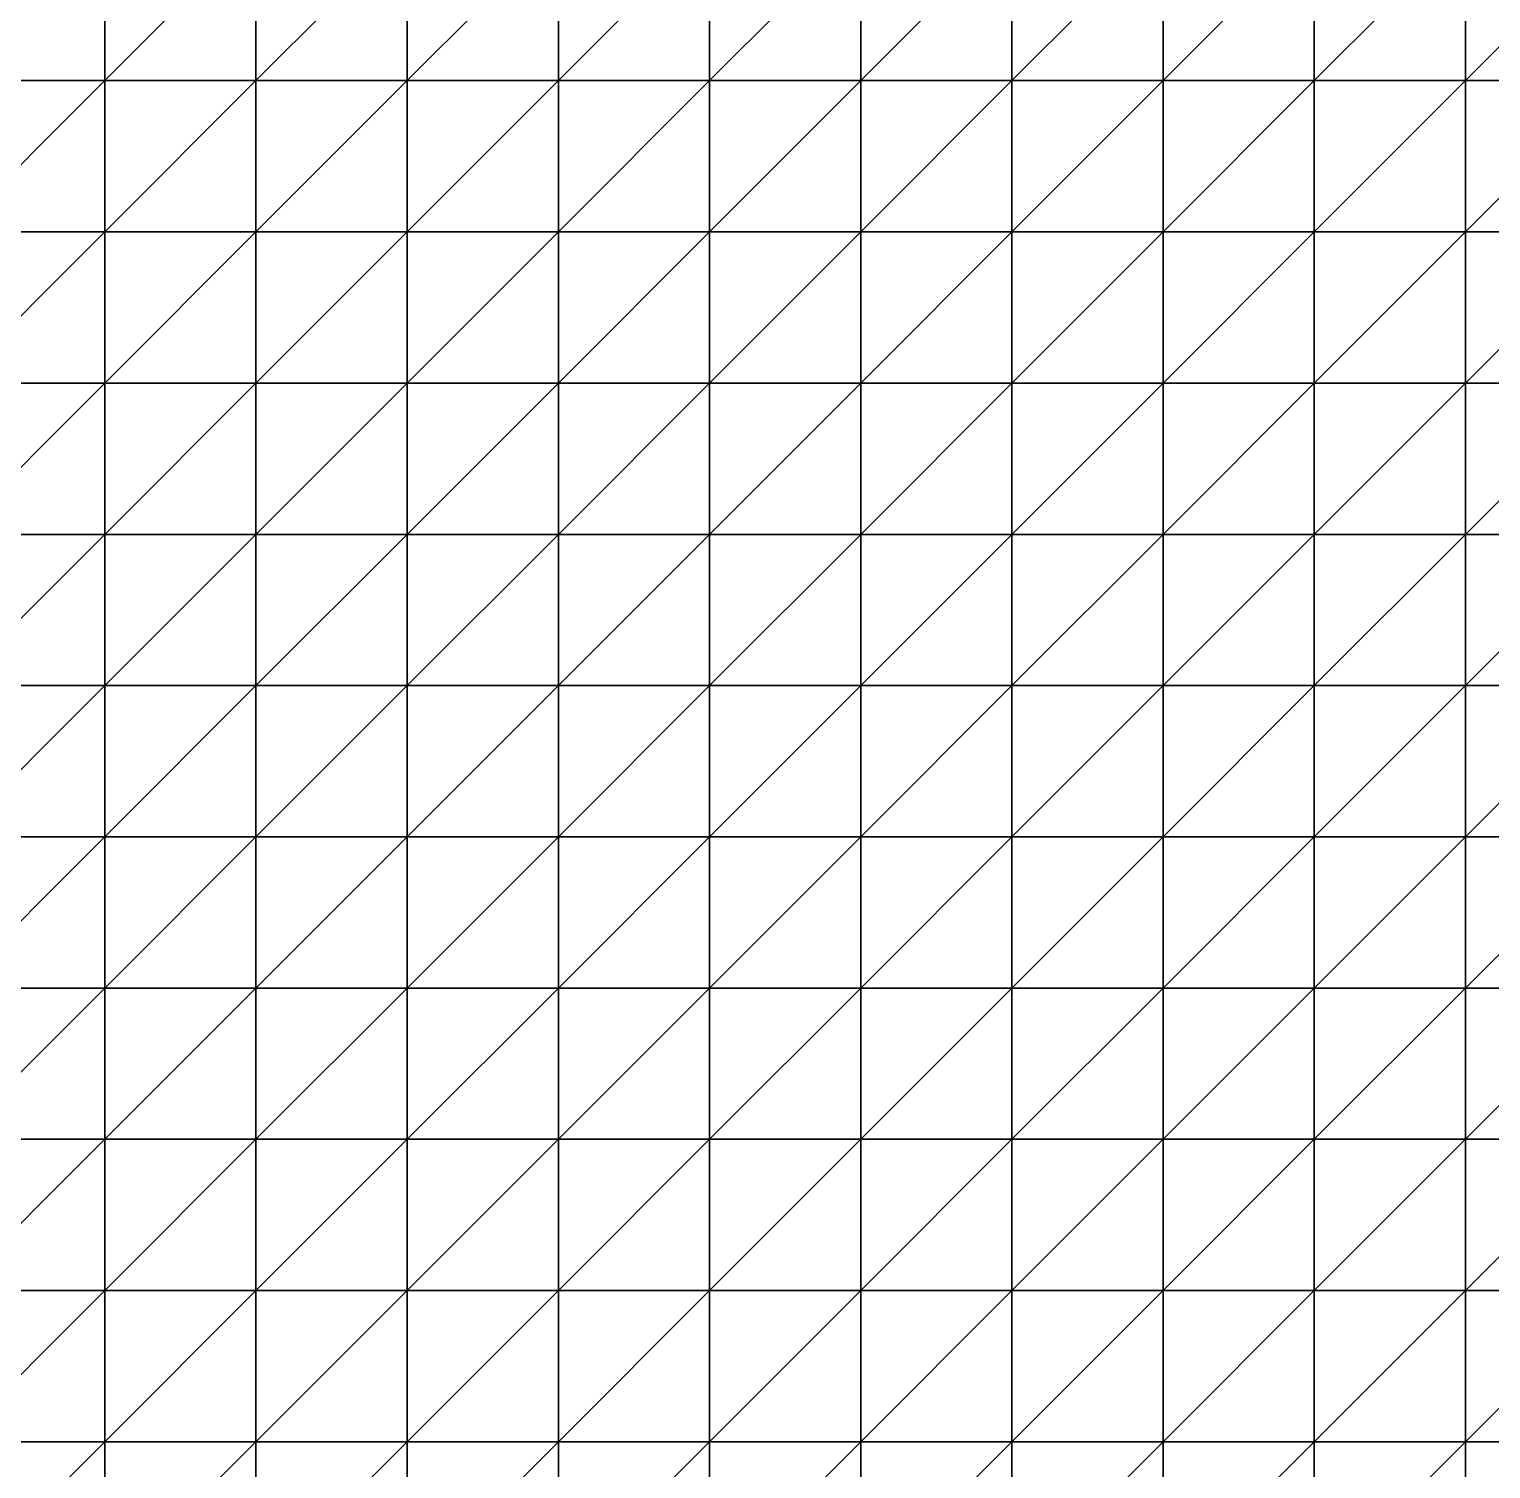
# Model space of a CAD drawing. Extents: x 292020 to 295740, y 4557680 to 4560040.
# Drawn here: x 293790 to 293983.4, y 4558956.4 to 4559146.8 of the extents above; entities that cross this region are included whole.
import ezdxf

# ---------------------------------------------------------------- set-up
doc = ezdxf.new("R2010")
doc.units = 0
doc.layers.add('RUN201_4_-_RUN201_NODOMAIN5_20X', color=7, linetype='CONTINUOUS')

msp = doc.modelspace()

# ---------------------------------------------------------------- linework, layer by layer
at = {"layer": 'RUN201_4_-_RUN201_NODOMAIN5_20X'}
for points in [[(293780, 4559160, 1800), (293780, 4559140, 1800), (293800, 4559160, 1800)], [(293800, 4559160, 1800), (293780, 4559140, 1800), (293800, 4559140, 1800)], [(293800, 4559160, 1940), (293780, 4559140, 1940), (293780, 4559160, 1940)], [(293800, 4559140, 1940), (293780, 4559140, 1940), (293800, 4559160, 1940)], [(293800, 4559160, 1800), (293800, 4559140, 1800), (293820, 4559160, 1800)], [(293820, 4559160, 1800), (293800, 4559140, 1800), (293820, 4559140, 1800)], [(293820, 4559160, 1940), (293800, 4559140, 1940), (293800, 4559160, 1940)], [(293820, 4559140, 1940), (293800, 4559140, 1940), (293820, 4559160, 1940)], [(293820, 4559160, 1800), (293820, 4559140, 1800), (293840, 4559160, 1800)], [(293840, 4559160, 1800), (293820, 4559140, 1800), (293840, 4559140, 1800)], [(293840, 4559160, 1940), (293820, 4559140, 1940), (293820, 4559160, 1940)], [(293840, 4559140, 1940), (293820, 4559140, 1940), (293840, 4559160, 1940)], [(293840, 4559160, 1780), (293840, 4559140, 1780), (293860, 4559160, 1780)], [(293860, 4559160, 1780), (293840, 4559140, 1780), (293860, 4559140, 1780)], [(293840, 4559160, 1780), (293840, 4559140, 1800), (293840, 4559140, 1780)], [(293840, 4559160, 1800), (293840, 4559140, 1800), (293840, 4559160, 1780)], [(293860, 4559160, 1940), (293840, 4559140, 1940), (293840, 4559160, 1940)], [(293860, 4559140, 1940), (293840, 4559140, 1940), (293860, 4559160, 1940)], [(293860, 4559160, 1760), (293860, 4559140, 1760), (293880, 4559160, 1760)], [(293880, 4559160, 1760), (293860, 4559140, 1760), (293880, 4559140, 1760)], [(293860, 4559160, 1760), (293860, 4559140, 1780), (293860, 4559140, 1760)], [(293860, 4559160, 1780), (293860, 4559140, 1780), (293860, 4559160, 1760)], [(293880, 4559160, 1940), (293860, 4559140, 1940), (293860, 4559160, 1940)], [(293880, 4559140, 1940), (293860, 4559140, 1940), (293880, 4559160, 1940)], [(293880, 4559160, 1760), (293880, 4559140, 1760), (293900, 4559160, 1760)], [(293900, 4559160, 1760), (293880, 4559140, 1760), (293900, 4559140, 1760)], [(293900, 4559160, 1940), (293880, 4559140, 1940), (293880, 4559160, 1940)], [(293900, 4559140, 1940), (293880, 4559140, 1940), (293900, 4559160, 1940)], [(293900, 4559160, 1760), (293900, 4559140, 1760), (293920, 4559160, 1760)], [(293920, 4559160, 1760), (293900, 4559140, 1760), (293920, 4559140, 1760)], [(293920, 4559160, 1940), (293900, 4559140, 1940), (293900, 4559160, 1940)], [(293920, 4559140, 1940), (293900, 4559140, 1940), (293920, 4559160, 1940)], [(293920, 4559160, 1760), (293920, 4559140, 1760), (293940, 4559160, 1760)], [(293940, 4559160, 1760), (293920, 4559140, 1760), (293940, 4559140, 1760)], [(293940, 4559160, 1940), (293920, 4559140, 1940), (293920, 4559160, 1940)], [(293940, 4559140, 1940), (293920, 4559140, 1940), (293940, 4559160, 1940)], [(293940, 4559160, 1760), (293940, 4559140, 1760), (293960, 4559160, 1760)], [(293960, 4559160, 1760), (293940, 4559140, 1760), (293960, 4559140, 1760)], [(293960, 4559160, 1940), (293940, 4559140, 1940), (293940, 4559160, 1940)], [(293960, 4559140, 1940), (293940, 4559140, 1940), (293960, 4559160, 1940)], [(293960, 4559160, 1760), (293960, 4559140, 1760), (293980, 4559160, 1760)], [(293980, 4559160, 1760), (293960, 4559140, 1760), (293980, 4559140, 1760)], [(293980, 4559160, 1940), (293960, 4559140, 1940), (293960, 4559160, 1940)], [(293980, 4559140, 1940), (293960, 4559140, 1940), (293980, 4559160, 1940)], [(293980, 4559160, 1760), (293980, 4559140, 1760), (294000, 4559160, 1760)], [(294000, 4559160, 1760), (293980, 4559140, 1760), (294000, 4559140, 1760)], [(294000, 4559160, 1920), (293980, 4559140, 1920), (293980, 4559160, 1920)], [(294000, 4559140, 1920), (293980, 4559140, 1920), (294000, 4559160, 1920)], [(293980, 4559140, 1920), (293980, 4559140, 1940), (293980, 4559160, 1920)], [(293980, 4559160, 1920), (293980, 4559140, 1940), (293980, 4559160, 1940)], [(293780, 4559140, 1780), (293780, 4559120, 1780), (293800, 4559140, 1780)], [(293800, 4559140, 1780), (293780, 4559120, 1780), (293800, 4559120, 1780)], [(293800, 4559140, 1780), (293780, 4559140, 1800), (293780, 4559140, 1780)], [(293800, 4559140, 1800), (293780, 4559140, 1800), (293800, 4559140, 1780)], [(293800, 4559140, 1940), (293780, 4559120, 1940), (293780, 4559140, 1940)], [(293800, 4559120, 1940), (293780, 4559120, 1940), (293800, 4559140, 1940)], [(293800, 4559140, 1780), (293800, 4559120, 1780), (293820, 4559140, 1780)], [(293820, 4559140, 1780), (293800, 4559120, 1780), (293820, 4559120, 1780)], [(293820, 4559140, 1780), (293800, 4559140, 1800), (293800, 4559140, 1780)], [(293820, 4559140, 1800), (293800, 4559140, 1800), (293820, 4559140, 1780)], [(293820, 4559140, 1940), (293800, 4559120, 1940), (293800, 4559140, 1940)], [(293820, 4559120, 1940), (293800, 4559120, 1940), (293820, 4559140, 1940)], [(293820, 4559140, 1780), (293820, 4559120, 1780), (293840, 4559140, 1780)], [(293840, 4559140, 1780), (293820, 4559120, 1780), (293840, 4559120, 1780)], [(293840, 4559140, 1780), (293820, 4559140, 1800), (293820, 4559140, 1780)], [(293840, 4559140, 1800), (293820, 4559140, 1800), (293840, 4559140, 1780)], [(293840, 4559140, 1940), (293820, 4559120, 1940), (293820, 4559140, 1940)], [(293840, 4559120, 1940), (293820, 4559120, 1940), (293840, 4559140, 1940)], [(293840, 4559140, 1760), (293840, 4559120, 1760), (293860, 4559140, 1760)], [(293860, 4559140, 1760), (293840, 4559120, 1760), (293860, 4559120, 1760)], [(293860, 4559140, 1760), (293840, 4559140, 1780), (293840, 4559140, 1760)], [(293860, 4559140, 1780), (293840, 4559140, 1780), (293860, 4559140, 1760)], [(293840, 4559140, 1760), (293840, 4559120, 1780), (293840, 4559120, 1760)], [(293840, 4559140, 1780), (293840, 4559120, 1780), (293840, 4559140, 1760)], [(293860, 4559140, 1940), (293840, 4559120, 1940), (293840, 4559140, 1940)], [(293860, 4559120, 1940), (293840, 4559120, 1940), (293860, 4559140, 1940)], [(293860, 4559140, 1740), (293860, 4559120, 1740), (293880, 4559140, 1740)], [(293880, 4559140, 1740), (293860, 4559120, 1740), (293880, 4559120, 1740)], [(293880, 4559140, 1740), (293860, 4559140, 1760), (293860, 4559140, 1740)], [(293880, 4559140, 1760), (293860, 4559140, 1760), (293880, 4559140, 1740)], [(293860, 4559140, 1740), (293860, 4559120, 1760), (293860, 4559120, 1740)], [(293860, 4559140, 1760), (293860, 4559120, 1760), (293860, 4559140, 1740)], [(293880, 4559140, 1940), (293860, 4559120, 1940), (293860, 4559140, 1940)], [(293880, 4559120, 1940), (293860, 4559120, 1940), (293880, 4559140, 1940)], [(293880, 4559140, 1740), (293880, 4559120, 1740), (293900, 4559140, 1740)], [(293900, 4559140, 1740), (293880, 4559120, 1740), (293900, 4559120, 1740)], [(293900, 4559140, 1740), (293880, 4559140, 1760), (293880, 4559140, 1740)], [(293900, 4559140, 1760), (293880, 4559140, 1760), (293900, 4559140, 1740)], [(293900, 4559140, 1940), (293880, 4559120, 1940), (293880, 4559140, 1940)], [(293900, 4559120, 1940), (293880, 4559120, 1940), (293900, 4559140, 1940)], [(293900, 4559140, 1740), (293900, 4559120, 1740), (293920, 4559140, 1740)], [(293920, 4559140, 1740), (293900, 4559120, 1740), (293920, 4559120, 1740)], [(293920, 4559140, 1740), (293900, 4559140, 1760), (293900, 4559140, 1740)], [(293920, 4559140, 1760), (293900, 4559140, 1760), (293920, 4559140, 1740)], [(293920, 4559140, 1940), (293900, 4559120, 1940), (293900, 4559140, 1940)], [(293920, 4559120, 1940), (293900, 4559120, 1940), (293920, 4559140, 1940)], [(293920, 4559140, 1740), (293920, 4559120, 1740), (293940, 4559140, 1740)], [(293940, 4559140, 1740), (293920, 4559120, 1740), (293940, 4559120, 1740)], [(293940, 4559140, 1740), (293920, 4559140, 1760), (293920, 4559140, 1740)], [(293940, 4559140, 1760), (293920, 4559140, 1760), (293940, 4559140, 1740)], [(293940, 4559140, 1920), (293920, 4559120, 1920), (293920, 4559140, 1920)], [(293940, 4559120, 1920), (293920, 4559120, 1920), (293940, 4559140, 1920)], [(293920, 4559120, 1920), (293920, 4559120, 1940), (293920, 4559140, 1920)], [(293920, 4559140, 1920), (293920, 4559120, 1940), (293920, 4559140, 1940)], [(293920, 4559140, 1920), (293920, 4559140, 1940), (293940, 4559140, 1920)], [(293940, 4559140, 1920), (293920, 4559140, 1940), (293940, 4559140, 1940)], [(293940, 4559140, 1740), (293940, 4559120, 1740), (293960, 4559140, 1740)], [(293960, 4559140, 1740), (293940, 4559120, 1740), (293960, 4559120, 1740)], [(293960, 4559140, 1740), (293940, 4559140, 1760), (293940, 4559140, 1740)], [(293960, 4559140, 1760), (293940, 4559140, 1760), (293960, 4559140, 1740)], [(293960, 4559140, 1920), (293940, 4559120, 1920), (293940, 4559140, 1920)], [(293960, 4559120, 1920), (293940, 4559120, 1920), (293960, 4559140, 1920)], [(293940, 4559140, 1920), (293940, 4559140, 1940), (293960, 4559140, 1920)], [(293960, 4559140, 1920), (293940, 4559140, 1940), (293960, 4559140, 1940)], [(293960, 4559120, 1740), (293960, 4559120, 1760), (293960, 4559140, 1740)], [(293960, 4559140, 1740), (293960, 4559120, 1760), (293960, 4559140, 1760)], [(293960, 4559140, 1760), (293960, 4559120, 1760), (293980, 4559140, 1760)], [(293980, 4559140, 1760), (293960, 4559120, 1760), (293980, 4559120, 1760)], [(293980, 4559140, 1920), (293960, 4559120, 1920), (293960, 4559140, 1920)], [(293980, 4559120, 1920), (293960, 4559120, 1920), (293980, 4559140, 1920)], [(293960, 4559140, 1920), (293960, 4559140, 1940), (293980, 4559140, 1920)], [(293980, 4559140, 1920), (293960, 4559140, 1940), (293980, 4559140, 1940)], [(293980, 4559140, 1760), (293980, 4559120, 1760), (294000, 4559140, 1760)], [(294000, 4559140, 1760), (293980, 4559120, 1760), (294000, 4559120, 1760)], [(294000, 4559140, 1920), (293980, 4559120, 1920), (293980, 4559140, 1920)], [(294000, 4559120, 1920), (293980, 4559120, 1920), (294000, 4559140, 1920)], [(293780, 4559120, 1780), (293780, 4559100, 1780), (293800, 4559120, 1780)], [(293800, 4559120, 1780), (293780, 4559100, 1780), (293800, 4559100, 1780)], [(293800, 4559120, 1940), (293780, 4559100, 1940), (293780, 4559120, 1940)], [(293800, 4559100, 1940), (293780, 4559100, 1940), (293800, 4559120, 1940)], [(293800, 4559120, 1780), (293800, 4559100, 1780), (293820, 4559120, 1780)], [(293820, 4559120, 1780), (293800, 4559100, 1780), (293820, 4559100, 1780)], [(293820, 4559120, 1940), (293800, 4559100, 1940), (293800, 4559120, 1940)], [(293820, 4559100, 1940), (293800, 4559100, 1940), (293820, 4559120, 1940)], [(293820, 4559120, 1760), (293820, 4559100, 1760), (293840, 4559120, 1760)], [(293840, 4559120, 1760), (293820, 4559100, 1760), (293840, 4559100, 1760)], [(293840, 4559120, 1760), (293820, 4559120, 1780), (293820, 4559120, 1760)], [(293840, 4559120, 1780), (293820, 4559120, 1780), (293840, 4559120, 1760)], [(293820, 4559120, 1760), (293820, 4559100, 1780), (293820, 4559100, 1760)], [(293820, 4559120, 1780), (293820, 4559100, 1780), (293820, 4559120, 1760)], [(293840, 4559120, 1940), (293820, 4559100, 1940), (293820, 4559120, 1940)], [(293840, 4559100, 1940), (293820, 4559100, 1940), (293840, 4559120, 1940)], [(293840, 4559120, 1740), (293840, 4559100, 1740), (293860, 4559120, 1740)], [(293860, 4559120, 1740), (293840, 4559100, 1740), (293860, 4559100, 1740)], [(293860, 4559120, 1740), (293840, 4559120, 1760), (293840, 4559120, 1740)], [(293860, 4559120, 1760), (293840, 4559120, 1760), (293860, 4559120, 1740)], [(293840, 4559120, 1740), (293840, 4559100, 1760), (293840, 4559100, 1740)], [(293840, 4559120, 1760), (293840, 4559100, 1760), (293840, 4559120, 1740)], [(293860, 4559120, 1940), (293840, 4559100, 1940), (293840, 4559120, 1940)], [(293860, 4559100, 1940), (293840, 4559100, 1940), (293860, 4559120, 1940)], [(293860, 4559120, 1740), (293860, 4559100, 1740), (293880, 4559120, 1740)], [(293880, 4559120, 1740), (293860, 4559100, 1740), (293880, 4559100, 1740)], [(293880, 4559120, 1940), (293860, 4559100, 1940), (293860, 4559120, 1940)], [(293880, 4559100, 1940), (293860, 4559100, 1940), (293880, 4559120, 1940)], [(293880, 4559120, 1720), (293880, 4559100, 1720), (293900, 4559120, 1720)], [(293900, 4559120, 1720), (293880, 4559100, 1720), (293900, 4559100, 1720)], [(293900, 4559120, 1720), (293880, 4559120, 1740), (293880, 4559120, 1720)], [(293900, 4559120, 1740), (293880, 4559120, 1740), (293900, 4559120, 1720)], [(293880, 4559120, 1720), (293880, 4559100, 1740), (293880, 4559100, 1720)], [(293880, 4559120, 1740), (293880, 4559100, 1740), (293880, 4559120, 1720)], [(293900, 4559120, 1940), (293880, 4559100, 1940), (293880, 4559120, 1940)], [(293900, 4559100, 1940), (293880, 4559100, 1940), (293900, 4559120, 1940)], [(293900, 4559120, 1720), (293900, 4559100, 1720), (293920, 4559120, 1720)], [(293920, 4559120, 1720), (293900, 4559100, 1720), (293920, 4559100, 1720)], [(293920, 4559120, 1720), (293900, 4559120, 1740), (293900, 4559120, 1720)], [(293920, 4559120, 1740), (293900, 4559120, 1740), (293920, 4559120, 1720)], [(293920, 4559120, 1940), (293900, 4559100, 1940), (293900, 4559120, 1940)], [(293920, 4559100, 1940), (293900, 4559100, 1940), (293920, 4559120, 1940)], [(293920, 4559120, 1720), (293920, 4559100, 1720), (293940, 4559120, 1720)], [(293940, 4559120, 1720), (293920, 4559100, 1720), (293940, 4559100, 1720)], [(293940, 4559120, 1720), (293920, 4559120, 1740), (293920, 4559120, 1720)], [(293940, 4559120, 1740), (293920, 4559120, 1740), (293940, 4559120, 1720)], [(293940, 4559120, 1940), (293920, 4559100, 1940), (293920, 4559120, 1940)], [(293940, 4559100, 1940), (293920, 4559100, 1940), (293940, 4559120, 1940)], [(293940, 4559120, 1920), (293920, 4559120, 1940), (293920, 4559120, 1920)], [(293940, 4559120, 1940), (293920, 4559120, 1940), (293940, 4559120, 1920)], [(293940, 4559100, 1720), (293940, 4559100, 1740), (293940, 4559120, 1720)], [(293940, 4559120, 1720), (293940, 4559100, 1740), (293940, 4559120, 1740)], [(293940, 4559120, 1740), (293940, 4559100, 1740), (293960, 4559120, 1740)], [(293960, 4559120, 1740), (293940, 4559100, 1740), (293960, 4559100, 1740)], [(293960, 4559120, 1920), (293940, 4559100, 1920), (293940, 4559120, 1920)], [(293960, 4559100, 1920), (293940, 4559100, 1920), (293960, 4559120, 1920)], [(293940, 4559100, 1920), (293940, 4559100, 1940), (293940, 4559120, 1920)], [(293940, 4559120, 1920), (293940, 4559100, 1940), (293940, 4559120, 1940)], [(293960, 4559120, 1740), (293960, 4559100, 1740), (293980, 4559120, 1740)], [(293980, 4559120, 1740), (293960, 4559100, 1740), (293980, 4559100, 1740)], [(293980, 4559120, 1740), (293960, 4559120, 1760), (293960, 4559120, 1740)], [(293980, 4559120, 1760), (293960, 4559120, 1760), (293980, 4559120, 1740)], [(293980, 4559120, 1920), (293960, 4559100, 1920), (293960, 4559120, 1920)], [(293980, 4559100, 1920), (293960, 4559100, 1920), (293980, 4559120, 1920)], [(293980, 4559120, 1740), (293980, 4559100, 1740), (294000, 4559120, 1740)], [(294000, 4559120, 1740), (293980, 4559100, 1740), (294000, 4559100, 1740)], [(294000, 4559120, 1740), (293980, 4559120, 1760), (293980, 4559120, 1740)], [(294000, 4559120, 1760), (293980, 4559120, 1760), (294000, 4559120, 1740)], [(294000, 4559120, 1920), (293980, 4559100, 1920), (293980, 4559120, 1920)], [(294000, 4559100, 1920), (293980, 4559100, 1920), (294000, 4559120, 1920)], [(293780, 4559100, 1780), (293780, 4559080, 1780), (293800, 4559100, 1780)], [(293800, 4559100, 1780), (293780, 4559080, 1780), (293800, 4559080, 1780)], [(293800, 4559100, 1940), (293780, 4559080, 1940), (293780, 4559100, 1940)], [(293800, 4559080, 1940), (293780, 4559080, 1940), (293800, 4559100, 1940)], [(293800, 4559100, 1780), (293800, 4559080, 1780), (293820, 4559100, 1780)], [(293820, 4559100, 1780), (293800, 4559080, 1780), (293820, 4559080, 1780)], [(293820, 4559100, 1940), (293800, 4559080, 1940), (293800, 4559100, 1940)], [(293820, 4559080, 1940), (293800, 4559080, 1940), (293820, 4559100, 1940)], [(293820, 4559100, 1760), (293820, 4559100, 1780), (293840, 4559100, 1760)], [(293840, 4559100, 1760), (293820, 4559100, 1780), (293840, 4559100, 1780)], [(293820, 4559100, 1780), (293820, 4559080, 1780), (293840, 4559100, 1780)], [(293840, 4559100, 1780), (293820, 4559080, 1780), (293840, 4559080, 1780)], [(293840, 4559100, 1940), (293820, 4559080, 1940), (293820, 4559100, 1940)], [(293840, 4559080, 1940), (293820, 4559080, 1940), (293840, 4559100, 1940)], [(293840, 4559100, 1740), (293840, 4559100, 1760), (293860, 4559100, 1740)], [(293860, 4559100, 1740), (293840, 4559100, 1760), (293860, 4559100, 1760)], [(293840, 4559100, 1760), (293840, 4559080, 1760), (293860, 4559100, 1760)], [(293860, 4559100, 1760), (293840, 4559080, 1760), (293860, 4559080, 1760)], [(293840, 4559100, 1760), (293840, 4559080, 1780), (293840, 4559080, 1760)], [(293840, 4559100, 1780), (293840, 4559080, 1780), (293840, 4559100, 1760)], [(293860, 4559100, 1940), (293840, 4559080, 1940), (293840, 4559100, 1940)], [(293860, 4559080, 1940), (293840, 4559080, 1940), (293860, 4559100, 1940)], [(293860, 4559100, 1740), (293860, 4559080, 1740), (293880, 4559100, 1740)], [(293880, 4559100, 1740), (293860, 4559080, 1740), (293880, 4559080, 1740)], [(293860, 4559100, 1740), (293860, 4559080, 1760), (293860, 4559080, 1740)], [(293860, 4559100, 1760), (293860, 4559080, 1760), (293860, 4559100, 1740)], [(293880, 4559100, 1940), (293860, 4559080, 1940), (293860, 4559100, 1940)], [(293880, 4559080, 1940), (293860, 4559080, 1940), (293880, 4559100, 1940)], [(293880, 4559100, 1720), (293880, 4559100, 1740), (293900, 4559100, 1720)], [(293900, 4559100, 1720), (293880, 4559100, 1740), (293900, 4559100, 1740)], [(293880, 4559100, 1740), (293880, 4559080, 1740), (293900, 4559100, 1740)], [(293900, 4559100, 1740), (293880, 4559080, 1740), (293900, 4559080, 1740)], [(293900, 4559100, 1940), (293880, 4559080, 1940), (293880, 4559100, 1940)], [(293900, 4559080, 1940), (293880, 4559080, 1940), (293900, 4559100, 1940)], [(293900, 4559100, 1720), (293900, 4559100, 1740), (293920, 4559100, 1720)], [(293920, 4559100, 1720), (293900, 4559100, 1740), (293920, 4559100, 1740)], [(293900, 4559100, 1740), (293900, 4559080, 1740), (293920, 4559100, 1740)], [(293920, 4559100, 1740), (293900, 4559080, 1740), (293920, 4559080, 1740)], [(293920, 4559100, 1940), (293900, 4559080, 1940), (293900, 4559100, 1940)], [(293920, 4559080, 1940), (293900, 4559080, 1940), (293920, 4559100, 1940)], [(293920, 4559100, 1720), (293920, 4559100, 1740), (293940, 4559100, 1720)], [(293940, 4559100, 1720), (293920, 4559100, 1740), (293940, 4559100, 1740)], [(293920, 4559100, 1740), (293920, 4559080, 1740), (293940, 4559100, 1740)], [(293940, 4559100, 1740), (293920, 4559080, 1740), (293940, 4559080, 1740)], [(293940, 4559100, 1940), (293920, 4559080, 1940), (293920, 4559100, 1940)], [(293940, 4559080, 1940), (293920, 4559080, 1940), (293940, 4559100, 1940)], [(293940, 4559100, 1740), (293940, 4559080, 1740), (293960, 4559100, 1740)], [(293960, 4559100, 1740), (293940, 4559080, 1740), (293960, 4559080, 1740)], [(293960, 4559100, 1940), (293940, 4559080, 1940), (293940, 4559100, 1940)], [(293960, 4559080, 1940), (293940, 4559080, 1940), (293960, 4559100, 1940)], [(293960, 4559100, 1920), (293940, 4559100, 1940), (293940, 4559100, 1920)], [(293960, 4559100, 1940), (293940, 4559100, 1940), (293960, 4559100, 1920)], [(293960, 4559080, 1740), (293960, 4559080, 1760), (293960, 4559100, 1740)], [(293960, 4559100, 1740), (293960, 4559080, 1760), (293960, 4559100, 1760)], [(293960, 4559100, 1740), (293960, 4559100, 1760), (293980, 4559100, 1740)], [(293980, 4559100, 1740), (293960, 4559100, 1760), (293980, 4559100, 1760)], [(293960, 4559100, 1760), (293960, 4559080, 1760), (293980, 4559100, 1760)], [(293980, 4559100, 1760), (293960, 4559080, 1760), (293980, 4559080, 1760)], [(293980, 4559100, 1920), (293960, 4559080, 1920), (293960, 4559100, 1920)], [(293980, 4559080, 1920), (293960, 4559080, 1920), (293980, 4559100, 1920)], [(293960, 4559080, 1920), (293960, 4559080, 1940), (293960, 4559100, 1920)], [(293960, 4559100, 1920), (293960, 4559080, 1940), (293960, 4559100, 1940)], [(293980, 4559100, 1740), (293980, 4559100, 1760), (294000, 4559100, 1740)], [(294000, 4559100, 1740), (293980, 4559100, 1760), (294000, 4559100, 1760)], [(293980, 4559100, 1760), (293980, 4559080, 1760), (294000, 4559100, 1760)], [(294000, 4559100, 1760), (293980, 4559080, 1760), (294000, 4559080, 1760)], [(294000, 4559100, 1920), (293980, 4559080, 1920), (293980, 4559100, 1920)], [(294000, 4559080, 1920), (293980, 4559080, 1920), (294000, 4559100, 1920)], [(293780, 4559080, 1780), (293780, 4559060, 1780), (293800, 4559080, 1780)], [(293800, 4559080, 1780), (293780, 4559060, 1780), (293800, 4559060, 1780)], [(293800, 4559080, 1940), (293780, 4559060, 1940), (293780, 4559080, 1940)], [(293800, 4559060, 1940), (293780, 4559060, 1940), (293800, 4559080, 1940)], [(293800, 4559080, 1780), (293800, 4559060, 1780), (293820, 4559080, 1780)], [(293820, 4559080, 1780), (293800, 4559060, 1780), (293820, 4559060, 1780)], [(293820, 4559080, 1940), (293800, 4559060, 1940), (293800, 4559080, 1940)], [(293820, 4559060, 1940), (293800, 4559060, 1940), (293820, 4559080, 1940)], [(293820, 4559060, 1780), (293820, 4559060, 1800), (293820, 4559080, 1780)], [(293820, 4559080, 1780), (293820, 4559060, 1800), (293820, 4559080, 1800)], [(293820, 4559080, 1780), (293820, 4559080, 1800), (293840, 4559080, 1780)], [(293840, 4559080, 1780), (293820, 4559080, 1800), (293840, 4559080, 1800)], [(293820, 4559080, 1800), (293820, 4559060, 1800), (293840, 4559080, 1800)], [(293840, 4559080, 1800), (293820, 4559060, 1800), (293840, 4559060, 1800)], [(293840, 4559080, 1940), (293820, 4559060, 1940), (293820, 4559080, 1940)], [(293840, 4559060, 1940), (293820, 4559060, 1940), (293840, 4559080, 1940)], [(293840, 4559080, 1760), (293840, 4559080, 1780), (293860, 4559080, 1760)], [(293860, 4559080, 1760), (293840, 4559080, 1780), (293860, 4559080, 1780)], [(293840, 4559080, 1780), (293840, 4559060, 1780), (293860, 4559080, 1780)], [(293860, 4559080, 1780), (293840, 4559060, 1780), (293860, 4559060, 1780)], [(293840, 4559080, 1780), (293840, 4559060, 1800), (293840, 4559060, 1780)], [(293840, 4559080, 1800), (293840, 4559060, 1800), (293840, 4559080, 1780)], [(293860, 4559080, 1940), (293840, 4559060, 1940), (293840, 4559080, 1940)], [(293860, 4559060, 1940), (293840, 4559060, 1940), (293860, 4559080, 1940)], [(293860, 4559080, 1740), (293860, 4559080, 1760), (293880, 4559080, 1740)], [(293880, 4559080, 1740), (293860, 4559080, 1760), (293880, 4559080, 1760)], [(293860, 4559080, 1760), (293860, 4559060, 1760), (293880, 4559080, 1760)], [(293880, 4559080, 1760), (293860, 4559060, 1760), (293880, 4559060, 1760)], [(293860, 4559080, 1760), (293860, 4559060, 1780), (293860, 4559060, 1760)], [(293860, 4559080, 1780), (293860, 4559060, 1780), (293860, 4559080, 1760)], [(293880, 4559080, 1940), (293860, 4559060, 1940), (293860, 4559080, 1940)], [(293880, 4559060, 1940), (293860, 4559060, 1940), (293880, 4559080, 1940)], [(293880, 4559080, 1740), (293880, 4559080, 1760), (293900, 4559080, 1740)], [(293900, 4559080, 1740), (293880, 4559080, 1760), (293900, 4559080, 1760)], [(293880, 4559080, 1760), (293880, 4559060, 1760), (293900, 4559080, 1760)], [(293900, 4559080, 1760), (293880, 4559060, 1760), (293900, 4559060, 1760)], [(293900, 4559080, 1940), (293880, 4559060, 1940), (293880, 4559080, 1940)], [(293900, 4559060, 1940), (293880, 4559060, 1940), (293900, 4559080, 1940)], [(293900, 4559080, 1740), (293900, 4559060, 1740), (293920, 4559080, 1740)], [(293920, 4559080, 1740), (293900, 4559060, 1740), (293920, 4559060, 1740)], [(293900, 4559080, 1740), (293900, 4559060, 1760), (293900, 4559060, 1740)], [(293900, 4559080, 1760), (293900, 4559060, 1760), (293900, 4559080, 1740)], [(293920, 4559080, 1940), (293900, 4559060, 1940), (293900, 4559080, 1940)], [(293920, 4559060, 1940), (293900, 4559060, 1940), (293920, 4559080, 1940)], [(293920, 4559060, 1740), (293920, 4559060, 1760), (293920, 4559080, 1740)], [(293920, 4559080, 1740), (293920, 4559060, 1760), (293920, 4559080, 1760)], [(293920, 4559080, 1740), (293920, 4559080, 1760), (293940, 4559080, 1740)], [(293940, 4559080, 1740), (293920, 4559080, 1760), (293940, 4559080, 1760)], [(293920, 4559080, 1760), (293920, 4559060, 1760), (293940, 4559080, 1760)], [(293940, 4559080, 1760), (293920, 4559060, 1760), (293940, 4559060, 1760)], [(293940, 4559080, 1940), (293920, 4559060, 1940), (293920, 4559080, 1940)], [(293940, 4559060, 1940), (293920, 4559060, 1940), (293940, 4559080, 1940)], [(293940, 4559080, 1740), (293940, 4559080, 1760), (293960, 4559080, 1740)], [(293960, 4559080, 1740), (293940, 4559080, 1760), (293960, 4559080, 1760)], [(293940, 4559080, 1760), (293940, 4559060, 1760), (293960, 4559080, 1760)], [(293960, 4559080, 1760), (293940, 4559060, 1760), (293960, 4559060, 1760)], [(293960, 4559080, 1940), (293940, 4559060, 1940), (293940, 4559080, 1940)], [(293960, 4559060, 1940), (293940, 4559060, 1940), (293960, 4559080, 1940)], [(293960, 4559080, 1760), (293960, 4559060, 1760), (293980, 4559080, 1760)], [(293980, 4559080, 1760), (293960, 4559060, 1760), (293980, 4559060, 1760)], [(293980, 4559080, 1920), (293960, 4559060, 1920), (293960, 4559080, 1920)], [(293980, 4559060, 1920), (293960, 4559060, 1920), (293980, 4559080, 1920)], [(293960, 4559060, 1920), (293960, 4559060, 1940), (293960, 4559080, 1920)], [(293960, 4559080, 1920), (293960, 4559060, 1940), (293960, 4559080, 1940)], [(293980, 4559080, 1760), (293980, 4559060, 1760), (294000, 4559080, 1760)], [(294000, 4559080, 1760), (293980, 4559060, 1760), (294000, 4559060, 1760)], [(294000, 4559080, 1920), (293980, 4559060, 1920), (293980, 4559080, 1920)], [(294000, 4559060, 1920), (293980, 4559060, 1920), (294000, 4559080, 1920)], [(293780, 4559060, 1780), (293780, 4559060, 1800), (293800, 4559060, 1780)], [(293800, 4559060, 1780), (293780, 4559060, 1800), (293800, 4559060, 1800)], [(293780, 4559060, 1800), (293780, 4559040, 1800), (293800, 4559060, 1800)], [(293800, 4559060, 1800), (293780, 4559040, 1800), (293800, 4559040, 1800)], [(293800, 4559060, 1940), (293780, 4559040, 1940), (293780, 4559060, 1940)], [(293800, 4559040, 1940), (293780, 4559040, 1940), (293800, 4559060, 1940)], [(293800, 4559060, 1780), (293800, 4559060, 1800), (293820, 4559060, 1780)], [(293820, 4559060, 1780), (293800, 4559060, 1800), (293820, 4559060, 1800)], [(293800, 4559060, 1800), (293800, 4559040, 1800), (293820, 4559060, 1800)], [(293820, 4559060, 1800), (293800, 4559040, 1800), (293820, 4559040, 1800)], [(293820, 4559060, 1940), (293800, 4559040, 1940), (293800, 4559060, 1940)], [(293820, 4559040, 1940), (293800, 4559040, 1940), (293820, 4559060, 1940)], [(293820, 4559060, 1800), (293820, 4559040, 1800), (293840, 4559060, 1800)], [(293840, 4559060, 1800), (293820, 4559040, 1800), (293840, 4559040, 1800)], [(293840, 4559060, 1940), (293820, 4559040, 1940), (293820, 4559060, 1940)], [(293840, 4559040, 1940), (293820, 4559040, 1940), (293840, 4559060, 1940)], [(293840, 4559060, 1780), (293840, 4559040, 1780), (293860, 4559060, 1780)], [(293860, 4559060, 1780), (293840, 4559040, 1780), (293860, 4559040, 1780)], [(293840, 4559060, 1780), (293840, 4559040, 1800), (293840, 4559040, 1780)], [(293840, 4559060, 1800), (293840, 4559040, 1800), (293840, 4559060, 1780)], [(293860, 4559060, 1940), (293840, 4559040, 1940), (293840, 4559060, 1940)], [(293860, 4559040, 1940), (293840, 4559040, 1940), (293860, 4559060, 1940)], [(293860, 4559060, 1760), (293860, 4559040, 1760), (293880, 4559060, 1760)], [(293880, 4559060, 1760), (293860, 4559040, 1760), (293880, 4559040, 1760)], [(293860, 4559060, 1760), (293860, 4559040, 1780), (293860, 4559040, 1760)], [(293860, 4559060, 1780), (293860, 4559040, 1780), (293860, 4559060, 1760)], [(293880, 4559060, 1940), (293860, 4559040, 1940), (293860, 4559060, 1940)], [(293880, 4559040, 1940), (293860, 4559040, 1940), (293880, 4559060, 1940)], [(293880, 4559060, 1760), (293880, 4559040, 1760), (293900, 4559060, 1760)], [(293900, 4559060, 1760), (293880, 4559040, 1760), (293900, 4559040, 1760)], [(293900, 4559060, 1940), (293880, 4559040, 1940), (293880, 4559060, 1940)], [(293900, 4559040, 1940), (293880, 4559040, 1940), (293900, 4559060, 1940)], [(293900, 4559060, 1740), (293900, 4559060, 1760), (293920, 4559060, 1740)], [(293920, 4559060, 1740), (293900, 4559060, 1760), (293920, 4559060, 1760)], [(293900, 4559060, 1760), (293900, 4559040, 1760), (293920, 4559060, 1760)], [(293920, 4559060, 1760), (293900, 4559040, 1760), (293920, 4559040, 1760)], [(293920, 4559060, 1940), (293900, 4559040, 1940), (293900, 4559060, 1940)], [(293920, 4559040, 1940), (293900, 4559040, 1940), (293920, 4559060, 1940)], [(293920, 4559060, 1760), (293920, 4559040, 1760), (293940, 4559060, 1760)], [(293940, 4559060, 1760), (293920, 4559040, 1760), (293940, 4559040, 1760)], [(293940, 4559060, 1940), (293920, 4559040, 1940), (293920, 4559060, 1940)], [(293940, 4559040, 1940), (293920, 4559040, 1940), (293940, 4559060, 1940)], [(293940, 4559060, 1760), (293940, 4559040, 1760), (293960, 4559060, 1760)], [(293960, 4559060, 1760), (293940, 4559040, 1760), (293960, 4559040, 1760)], [(293960, 4559060, 1940), (293940, 4559040, 1940), (293940, 4559060, 1940)], [(293960, 4559040, 1940), (293940, 4559040, 1940), (293960, 4559060, 1940)], [(293960, 4559060, 1760), (293960, 4559040, 1760), (293980, 4559060, 1760)], [(293980, 4559060, 1760), (293960, 4559040, 1760), (293980, 4559040, 1760)], [(293980, 4559060, 1940), (293960, 4559040, 1940), (293960, 4559060, 1940)], [(293980, 4559040, 1940), (293960, 4559040, 1940), (293980, 4559060, 1940)], [(293980, 4559060, 1920), (293960, 4559060, 1940), (293960, 4559060, 1920)], [(293980, 4559060, 1940), (293960, 4559060, 1940), (293980, 4559060, 1920)], [(293980, 4559060, 1760), (293980, 4559040, 1760), (294000, 4559060, 1760)], [(294000, 4559060, 1760), (293980, 4559040, 1760), (294000, 4559040, 1760)], [(294000, 4559060, 1940), (293980, 4559040, 1940), (293980, 4559060, 1940)], [(294000, 4559040, 1940), (293980, 4559040, 1940), (294000, 4559060, 1940)], [(294000, 4559060, 1920), (293980, 4559060, 1940), (293980, 4559060, 1920)], [(294000, 4559060, 1940), (293980, 4559060, 1940), (294000, 4559060, 1920)], [(293780, 4559040, 1800), (293780, 4559040, 1820), (293800, 4559040, 1800)], [(293800, 4559040, 1800), (293780, 4559040, 1820), (293800, 4559040, 1820)], [(293780, 4559040, 1820), (293780, 4559020, 1820), (293800, 4559040, 1820)], [(293800, 4559040, 1820), (293780, 4559020, 1820), (293800, 4559020, 1820)], [(293800, 4559040, 1940), (293780, 4559020, 1940), (293780, 4559040, 1940)], [(293800, 4559020, 1940), (293780, 4559020, 1940), (293800, 4559040, 1940)], [(293800, 4559040, 1800), (293800, 4559020, 1800), (293820, 4559040, 1800)], [(293820, 4559040, 1800), (293800, 4559020, 1800), (293820, 4559020, 1800)], [(293800, 4559040, 1800), (293800, 4559020, 1820), (293800, 4559020, 1800)], [(293800, 4559040, 1820), (293800, 4559020, 1820), (293800, 4559040, 1800)], [(293820, 4559040, 1940), (293800, 4559020, 1940), (293800, 4559040, 1940)], [(293820, 4559020, 1940), (293800, 4559020, 1940), (293820, 4559040, 1940)], [(293820, 4559040, 1780), (293820, 4559020, 1780), (293840, 4559040, 1780)], [(293840, 4559040, 1780), (293820, 4559020, 1780), (293840, 4559020, 1780)], [(293840, 4559040, 1780), (293820, 4559040, 1800), (293820, 4559040, 1780)], [(293840, 4559040, 1800), (293820, 4559040, 1800), (293840, 4559040, 1780)], [(293820, 4559040, 1780), (293820, 4559020, 1800), (293820, 4559020, 1780)], [(293820, 4559040, 1800), (293820, 4559020, 1800), (293820, 4559040, 1780)], [(293840, 4559040, 1940), (293820, 4559020, 1940), (293820, 4559040, 1940)], [(293840, 4559020, 1940), (293820, 4559020, 1940), (293840, 4559040, 1940)], [(293840, 4559040, 1760), (293840, 4559020, 1760), (293860, 4559040, 1760)], [(293860, 4559040, 1760), (293840, 4559020, 1760), (293860, 4559020, 1760)], [(293860, 4559040, 1760), (293840, 4559040, 1780), (293840, 4559040, 1760)], [(293860, 4559040, 1780), (293840, 4559040, 1780), (293860, 4559040, 1760)], [(293840, 4559040, 1760), (293840, 4559020, 1780), (293840, 4559020, 1760)], [(293840, 4559040, 1780), (293840, 4559020, 1780), (293840, 4559040, 1760)], [(293860, 4559040, 1940), (293840, 4559020, 1940), (293840, 4559040, 1940)], [(293860, 4559020, 1940), (293840, 4559020, 1940), (293860, 4559040, 1940)], [(293860, 4559040, 1760), (293860, 4559020, 1760), (293880, 4559040, 1760)], [(293880, 4559040, 1760), (293860, 4559020, 1760), (293880, 4559020, 1760)], [(293880, 4559040, 1940), (293860, 4559020, 1940), (293860, 4559040, 1940)], [(293880, 4559020, 1940), (293860, 4559020, 1940), (293880, 4559040, 1940)], [(293880, 4559040, 1760), (293880, 4559020, 1760), (293900, 4559040, 1760)], [(293900, 4559040, 1760), (293880, 4559020, 1760), (293900, 4559020, 1760)], [(293900, 4559040, 1940), (293880, 4559020, 1940), (293880, 4559040, 1940)], [(293900, 4559020, 1940), (293880, 4559020, 1940), (293900, 4559040, 1940)], [(293900, 4559040, 1760), (293900, 4559020, 1760), (293920, 4559040, 1760)], [(293920, 4559040, 1760), (293900, 4559020, 1760), (293920, 4559020, 1760)], [(293920, 4559040, 1940), (293900, 4559020, 1940), (293900, 4559040, 1940)], [(293920, 4559020, 1940), (293900, 4559020, 1940), (293920, 4559040, 1940)], [(293920, 4559040, 1760), (293920, 4559020, 1760), (293940, 4559040, 1760)], [(293940, 4559040, 1760), (293920, 4559020, 1760), (293940, 4559020, 1760)], [(293940, 4559040, 1940), (293920, 4559020, 1940), (293920, 4559040, 1940)], [(293940, 4559020, 1940), (293920, 4559020, 1940), (293940, 4559040, 1940)], [(293940, 4559040, 1760), (293940, 4559020, 1760), (293960, 4559040, 1760)], [(293960, 4559040, 1760), (293940, 4559020, 1760), (293960, 4559020, 1760)], [(293960, 4559040, 1940), (293940, 4559020, 1940), (293940, 4559040, 1940)], [(293960, 4559020, 1940), (293940, 4559020, 1940), (293960, 4559040, 1940)], [(293960, 4559020, 1760), (293960, 4559020, 1780), (293960, 4559040, 1760)], [(293960, 4559040, 1760), (293960, 4559020, 1780), (293960, 4559040, 1780)], [(293960, 4559040, 1760), (293960, 4559040, 1780), (293980, 4559040, 1760)], [(293980, 4559040, 1760), (293960, 4559040, 1780), (293980, 4559040, 1780)], [(293960, 4559040, 1780), (293960, 4559020, 1780), (293980, 4559040, 1780)], [(293980, 4559040, 1780), (293960, 4559020, 1780), (293980, 4559020, 1780)], [(293980, 4559040, 1940), (293960, 4559020, 1940), (293960, 4559040, 1940)], [(293980, 4559020, 1940), (293960, 4559020, 1940), (293980, 4559040, 1940)], [(293980, 4559040, 1760), (293980, 4559040, 1780), (294000, 4559040, 1760)], [(294000, 4559040, 1760), (293980, 4559040, 1780), (294000, 4559040, 1780)], [(293980, 4559040, 1780), (293980, 4559020, 1780), (294000, 4559040, 1780)], [(294000, 4559040, 1780), (293980, 4559020, 1780), (294000, 4559020, 1780)], [(294000, 4559040, 1940), (293980, 4559020, 1940), (293980, 4559040, 1940)], [(294000, 4559020, 1940), (293980, 4559020, 1940), (294000, 4559040, 1940)], [(293780, 4559020, 1800), (293780, 4559000, 1800), (293800, 4559020, 1800)], [(293800, 4559020, 1800), (293780, 4559000, 1800), (293800, 4559000, 1800)], [(293800, 4559020, 1800), (293780, 4559020, 1820), (293780, 4559020, 1800)], [(293800, 4559020, 1820), (293780, 4559020, 1820), (293800, 4559020, 1800)], [(293800, 4559020, 1940), (293780, 4559000, 1940), (293780, 4559020, 1940)], [(293800, 4559000, 1940), (293780, 4559000, 1940), (293800, 4559020, 1940)], [(293800, 4559020, 1780), (293800, 4559000, 1780), (293820, 4559020, 1780)], [(293820, 4559020, 1780), (293800, 4559000, 1780), (293820, 4559000, 1780)], [(293820, 4559020, 1780), (293800, 4559020, 1800), (293800, 4559020, 1780)], [(293820, 4559020, 1800), (293800, 4559020, 1800), (293820, 4559020, 1780)], [(293800, 4559020, 1780), (293800, 4559000, 1800), (293800, 4559000, 1780)], [(293800, 4559020, 1800), (293800, 4559000, 1800), (293800, 4559020, 1780)], [(293820, 4559020, 1940), (293800, 4559000, 1940), (293800, 4559020, 1940)], [(293820, 4559000, 1940), (293800, 4559000, 1940), (293820, 4559020, 1940)], [(293820, 4559020, 1760), (293820, 4559000, 1760), (293840, 4559020, 1760)], [(293840, 4559020, 1760), (293820, 4559000, 1760), (293840, 4559000, 1760)], [(293840, 4559020, 1760), (293820, 4559020, 1780), (293820, 4559020, 1760)], [(293840, 4559020, 1780), (293820, 4559020, 1780), (293840, 4559020, 1760)], [(293820, 4559020, 1760), (293820, 4559000, 1780), (293820, 4559000, 1760)], [(293820, 4559020, 1780), (293820, 4559000, 1780), (293820, 4559020, 1760)], [(293840, 4559020, 1940), (293820, 4559000, 1940), (293820, 4559020, 1940)], [(293840, 4559000, 1940), (293820, 4559000, 1940), (293840, 4559020, 1940)], [(293840, 4559020, 1760), (293840, 4559000, 1760), (293860, 4559020, 1760)], [(293860, 4559020, 1760), (293840, 4559000, 1760), (293860, 4559000, 1760)], [(293860, 4559020, 1940), (293840, 4559000, 1940), (293840, 4559020, 1940)], [(293860, 4559000, 1940), (293840, 4559000, 1940), (293860, 4559020, 1940)], [(293860, 4559020, 1760), (293860, 4559000, 1760), (293880, 4559020, 1760)], [(293880, 4559020, 1760), (293860, 4559000, 1760), (293880, 4559000, 1760)], [(293880, 4559020, 1940), (293860, 4559000, 1940), (293860, 4559020, 1940)], [(293880, 4559000, 1940), (293860, 4559000, 1940), (293880, 4559020, 1940)], [(293880, 4559020, 1760), (293880, 4559000, 1760), (293900, 4559020, 1760)], [(293900, 4559020, 1760), (293880, 4559000, 1760), (293900, 4559000, 1760)], [(293900, 4559020, 1940), (293880, 4559000, 1940), (293880, 4559020, 1940)], [(293900, 4559000, 1940), (293880, 4559000, 1940), (293900, 4559020, 1940)], [(293900, 4559020, 1760), (293900, 4559000, 1760), (293920, 4559020, 1760)], [(293920, 4559020, 1760), (293900, 4559000, 1760), (293920, 4559000, 1760)], [(293920, 4559020, 1940), (293900, 4559000, 1940), (293900, 4559020, 1940)], [(293920, 4559000, 1940), (293900, 4559000, 1940), (293920, 4559020, 1940)], [(293920, 4559020, 1760), (293920, 4559000, 1760), (293940, 4559020, 1760)], [(293940, 4559020, 1760), (293920, 4559000, 1760), (293940, 4559000, 1760)], [(293940, 4559020, 1940), (293920, 4559000, 1940), (293920, 4559020, 1940)], [(293940, 4559000, 1940), (293920, 4559000, 1940), (293940, 4559020, 1940)], [(293940, 4559020, 1760), (293940, 4559000, 1760), (293960, 4559020, 1760)], [(293960, 4559020, 1760), (293940, 4559000, 1760), (293960, 4559000, 1760)], [(293960, 4559020, 1940), (293940, 4559000, 1940), (293940, 4559020, 1940)], [(293960, 4559000, 1940), (293940, 4559000, 1940), (293960, 4559020, 1940)], [(293960, 4559000, 1760), (293960, 4559000, 1780), (293960, 4559020, 1760)], [(293960, 4559020, 1760), (293960, 4559000, 1780), (293960, 4559020, 1780)], [(293960, 4559020, 1780), (293960, 4559000, 1780), (293980, 4559020, 1780)], [(293980, 4559020, 1780), (293960, 4559000, 1780), (293980, 4559000, 1780)], [(293980, 4559020, 1940), (293960, 4559000, 1940), (293960, 4559020, 1940)], [(293980, 4559000, 1940), (293960, 4559000, 1940), (293980, 4559020, 1940)], [(293980, 4559020, 1780), (293980, 4559000, 1780), (294000, 4559020, 1780)], [(294000, 4559020, 1780), (293980, 4559000, 1780), (294000, 4559000, 1780)], [(294000, 4559020, 1940), (293980, 4559000, 1940), (293980, 4559020, 1940)], [(294000, 4559000, 1940), (293980, 4559000, 1940), (294000, 4559020, 1940)], [(293780, 4559000, 1780), (293780, 4558980, 1780), (293800, 4559000, 1780)], [(293800, 4559000, 1780), (293780, 4558980, 1780), (293800, 4558980, 1780)], [(293800, 4559000, 1780), (293780, 4559000, 1800), (293780, 4559000, 1780)], [(293800, 4559000, 1800), (293780, 4559000, 1800), (293800, 4559000, 1780)], [(293800, 4559000, 1940), (293780, 4558980, 1940), (293780, 4559000, 1940)], [(293800, 4558980, 1940), (293780, 4558980, 1940), (293800, 4559000, 1940)], [(293800, 4559000, 1780), (293800, 4558980, 1780), (293820, 4559000, 1780)], [(293820, 4559000, 1780), (293800, 4558980, 1780), (293820, 4558980, 1780)], [(293820, 4559000, 1940), (293800, 4558980, 1940), (293800, 4559000, 1940)], [(293820, 4558980, 1940), (293800, 4558980, 1940), (293820, 4559000, 1940)], [(293820, 4559000, 1760), (293820, 4558980, 1760), (293840, 4559000, 1760)], [(293840, 4559000, 1760), (293820, 4558980, 1760), (293840, 4558980, 1760)], [(293820, 4559000, 1760), (293820, 4558980, 1780), (293820, 4558980, 1760)], [(293820, 4559000, 1780), (293820, 4558980, 1780), (293820, 4559000, 1760)], [(293840, 4559000, 1940), (293820, 4558980, 1940), (293820, 4559000, 1940)], [(293840, 4558980, 1940), (293820, 4558980, 1940), (293840, 4559000, 1940)], [(293840, 4559000, 1760), (293840, 4558980, 1760), (293860, 4559000, 1760)], [(293860, 4559000, 1760), (293840, 4558980, 1760), (293860, 4558980, 1760)], [(293860, 4559000, 1940), (293840, 4558980, 1940), (293840, 4559000, 1940)], [(293860, 4558980, 1940), (293840, 4558980, 1940), (293860, 4559000, 1940)], [(293860, 4559000, 1760), (293860, 4558980, 1760), (293880, 4559000, 1760)], [(293880, 4559000, 1760), (293860, 4558980, 1760), (293880, 4558980, 1760)], [(293880, 4559000, 1940), (293860, 4558980, 1940), (293860, 4559000, 1940)], [(293880, 4558980, 1940), (293860, 4558980, 1940), (293880, 4559000, 1940)], [(293880, 4559000, 1760), (293880, 4558980, 1760), (293900, 4559000, 1760)], [(293900, 4559000, 1760), (293880, 4558980, 1760), (293900, 4558980, 1760)], [(293900, 4559000, 1940), (293880, 4558980, 1940), (293880, 4559000, 1940)], [(293900, 4558980, 1940), (293880, 4558980, 1940), (293900, 4559000, 1940)], [(293900, 4559000, 1760), (293900, 4558980, 1760), (293920, 4559000, 1760)], [(293920, 4559000, 1760), (293900, 4558980, 1760), (293920, 4558980, 1760)], [(293920, 4559000, 1940), (293900, 4558980, 1940), (293900, 4559000, 1940)], [(293920, 4558980, 1940), (293900, 4558980, 1940), (293920, 4559000, 1940)], [(293920, 4559000, 1760), (293920, 4558980, 1760), (293940, 4559000, 1760)], [(293940, 4559000, 1760), (293920, 4558980, 1760), (293940, 4558980, 1760)], [(293940, 4559000, 1940), (293920, 4558980, 1940), (293920, 4559000, 1940)], [(293940, 4558980, 1940), (293920, 4558980, 1940), (293940, 4559000, 1940)], [(293940, 4558980, 1760), (293940, 4558980, 1780), (293940, 4559000, 1760)], [(293940, 4559000, 1760), (293940, 4558980, 1780), (293940, 4559000, 1780)], [(293940, 4559000, 1760), (293940, 4559000, 1780), (293960, 4559000, 1760)], [(293960, 4559000, 1760), (293940, 4559000, 1780), (293960, 4559000, 1780)], [(293940, 4559000, 1780), (293940, 4558980, 1780), (293960, 4559000, 1780)], [(293960, 4559000, 1780), (293940, 4558980, 1780), (293960, 4558980, 1780)], [(293960, 4559000, 1940), (293940, 4558980, 1940), (293940, 4559000, 1940)], [(293960, 4558980, 1940), (293940, 4558980, 1940), (293960, 4559000, 1940)], [(293960, 4559000, 1780), (293960, 4558980, 1780), (293980, 4559000, 1780)], [(293980, 4559000, 1780), (293960, 4558980, 1780), (293980, 4558980, 1780)], [(293980, 4559000, 1940), (293960, 4558980, 1940), (293960, 4559000, 1940)], [(293980, 4558980, 1940), (293960, 4558980, 1940), (293980, 4559000, 1940)], [(293980, 4558980, 1780), (293980, 4558980, 1800), (293980, 4559000, 1780)], [(293980, 4559000, 1780), (293980, 4558980, 1800), (293980, 4559000, 1800)], [(293980, 4559000, 1780), (293980, 4559000, 1800), (294000, 4559000, 1780)], [(294000, 4559000, 1780), (293980, 4559000, 1800), (294000, 4559000, 1800)], [(293980, 4559000, 1800), (293980, 4558980, 1800), (294000, 4559000, 1800)], [(294000, 4559000, 1800), (293980, 4558980, 1800), (294000, 4558980, 1800)], [(294000, 4559000, 1940), (293980, 4558980, 1940), (293980, 4559000, 1940)], [(294000, 4558980, 1940), (293980, 4558980, 1940), (294000, 4559000, 1940)], [(293780, 4558980, 1760), (293780, 4558960, 1760), (293800, 4558980, 1760)], [(293800, 4558980, 1760), (293780, 4558960, 1760), (293800, 4558960, 1760)], [(293800, 4558980, 1760), (293780, 4558980, 1780), (293780, 4558980, 1760)], [(293800, 4558980, 1780), (293780, 4558980, 1780), (293800, 4558980, 1760)], [(293800, 4558980, 1940), (293780, 4558960, 1940), (293780, 4558980, 1940)], [(293800, 4558960, 1940), (293780, 4558960, 1940), (293800, 4558980, 1940)], [(293800, 4558980, 1760), (293800, 4558960, 1760), (293820, 4558980, 1760)], [(293820, 4558980, 1760), (293800, 4558960, 1760), (293820, 4558960, 1760)], [(293820, 4558980, 1760), (293800, 4558980, 1780), (293800, 4558980, 1760)], [(293820, 4558980, 1780), (293800, 4558980, 1780), (293820, 4558980, 1760)], [(293820, 4558980, 1940), (293800, 4558960, 1940), (293800, 4558980, 1940)], [(293820, 4558960, 1940), (293800, 4558960, 1940), (293820, 4558980, 1940)], [(293820, 4558980, 1760), (293820, 4558960, 1760), (293840, 4558980, 1760)], [(293840, 4558980, 1760), (293820, 4558960, 1760), (293840, 4558960, 1760)], [(293840, 4558980, 1940), (293820, 4558960, 1940), (293820, 4558980, 1940)], [(293840, 4558960, 1940), (293820, 4558960, 1940), (293840, 4558980, 1940)], [(293840, 4558980, 1760), (293840, 4558960, 1760), (293860, 4558980, 1760)], [(293860, 4558980, 1760), (293840, 4558960, 1760), (293860, 4558960, 1760)], [(293860, 4558980, 1940), (293840, 4558960, 1940), (293840, 4558980, 1940)], [(293860, 4558960, 1940), (293840, 4558960, 1940), (293860, 4558980, 1940)], [(293860, 4558980, 1760), (293860, 4558960, 1760), (293880, 4558980, 1760)], [(293880, 4558980, 1760), (293860, 4558960, 1760), (293880, 4558960, 1760)], [(293880, 4558980, 1940), (293860, 4558960, 1940), (293860, 4558980, 1940)], [(293880, 4558960, 1940), (293860, 4558960, 1940), (293880, 4558980, 1940)], [(293880, 4558980, 1760), (293880, 4558960, 1760), (293900, 4558980, 1760)], [(293900, 4558980, 1760), (293880, 4558960, 1760), (293900, 4558960, 1760)], [(293900, 4558980, 1940), (293880, 4558960, 1940), (293880, 4558980, 1940)], [(293900, 4558960, 1940), (293880, 4558960, 1940), (293900, 4558980, 1940)], [(293900, 4558980, 1760), (293900, 4558960, 1760), (293920, 4558980, 1760)], [(293920, 4558980, 1760), (293900, 4558960, 1760), (293920, 4558960, 1760)], [(293920, 4558980, 1940), (293900, 4558960, 1940), (293900, 4558980, 1940)], [(293920, 4558960, 1940), (293900, 4558960, 1940), (293920, 4558980, 1940)], [(293920, 4558980, 1760), (293920, 4558960, 1760), (293940, 4558980, 1760)], [(293940, 4558980, 1760), (293920, 4558960, 1760), (293940, 4558960, 1760)], [(293940, 4558980, 1940), (293920, 4558960, 1940), (293920, 4558980, 1940)], [(293940, 4558960, 1940), (293920, 4558960, 1940), (293940, 4558980, 1940)], [(293940, 4558960, 1760), (293940, 4558960, 1780), (293940, 4558980, 1760)], [(293940, 4558980, 1760), (293940, 4558960, 1780), (293940, 4558980, 1780)], [(293940, 4558980, 1780), (293940, 4558960, 1780), (293960, 4558980, 1780)], [(293960, 4558980, 1780), (293940, 4558960, 1780), (293960, 4558960, 1780)], [(293960, 4558980, 1940), (293940, 4558960, 1940), (293940, 4558980, 1940)], [(293960, 4558960, 1940), (293940, 4558960, 1940), (293960, 4558980, 1940)], [(293960, 4558960, 1780), (293960, 4558960, 1800), (293960, 4558980, 1780)], [(293960, 4558980, 1780), (293960, 4558960, 1800), (293960, 4558980, 1800)], [(293960, 4558980, 1780), (293960, 4558980, 1800), (293980, 4558980, 1780)], [(293980, 4558980, 1780), (293960, 4558980, 1800), (293980, 4558980, 1800)], [(293960, 4558980, 1800), (293960, 4558960, 1800), (293980, 4558980, 1800)], [(293980, 4558980, 1800), (293960, 4558960, 1800), (293980, 4558960, 1800)], [(293980, 4558980, 1940), (293960, 4558960, 1940), (293960, 4558980, 1940)], [(293980, 4558960, 1940), (293960, 4558960, 1940), (293980, 4558980, 1940)], [(293980, 4558980, 1800), (293980, 4558960, 1800), (294000, 4558980, 1800)], [(294000, 4558980, 1800), (293980, 4558960, 1800), (294000, 4558960, 1800)], [(294000, 4558980, 1940), (293980, 4558960, 1940), (293980, 4558980, 1940)], [(294000, 4558960, 1940), (293980, 4558960, 1940), (294000, 4558980, 1940)], [(293780, 4558960, 1760), (293780, 4558940, 1760), (293800, 4558960, 1760)], [(293800, 4558960, 1760), (293780, 4558940, 1760), (293800, 4558940, 1760)], [(293800, 4558960, 1940), (293780, 4558940, 1940), (293780, 4558960, 1940)], [(293800, 4558940, 1940), (293780, 4558940, 1940), (293800, 4558960, 1940)], [(293800, 4558960, 1760), (293800, 4558940, 1760), (293820, 4558960, 1760)], [(293820, 4558960, 1760), (293800, 4558940, 1760), (293820, 4558940, 1760)], [(293820, 4558960, 1940), (293800, 4558940, 1940), (293800, 4558960, 1940)], [(293820, 4558940, 1940), (293800, 4558940, 1940), (293820, 4558960, 1940)], [(293820, 4558960, 1760), (293820, 4558940, 1760), (293840, 4558960, 1760)], [(293840, 4558960, 1760), (293820, 4558940, 1760), (293840, 4558940, 1760)], [(293840, 4558960, 1940), (293820, 4558940, 1940), (293820, 4558960, 1940)], [(293840, 4558940, 1940), (293820, 4558940, 1940), (293840, 4558960, 1940)], [(293840, 4558960, 1760), (293840, 4558940, 1760), (293860, 4558960, 1760)], [(293860, 4558960, 1760), (293840, 4558940, 1760), (293860, 4558940, 1760)], [(293860, 4558960, 1940), (293840, 4558940, 1940), (293840, 4558960, 1940)], [(293860, 4558940, 1940), (293840, 4558940, 1940), (293860, 4558960, 1940)], [(293860, 4558960, 1760), (293860, 4558940, 1760), (293880, 4558960, 1760)], [(293880, 4558960, 1760), (293860, 4558940, 1760), (293880, 4558940, 1760)], [(293880, 4558960, 1940), (293860, 4558940, 1940), (293860, 4558960, 1940)], [(293880, 4558940, 1940), (293860, 4558940, 1940), (293880, 4558960, 1940)], [(293880, 4558960, 1760), (293880, 4558940, 1760), (293900, 4558960, 1760)], [(293900, 4558960, 1760), (293880, 4558940, 1760), (293900, 4558940, 1760)], [(293900, 4558960, 1940), (293880, 4558940, 1940), (293880, 4558960, 1940)], [(293900, 4558940, 1940), (293880, 4558940, 1940), (293900, 4558960, 1940)], [(293900, 4558940, 1760), (293900, 4558940, 1780), (293900, 4558960, 1760)], [(293900, 4558960, 1760), (293900, 4558940, 1780), (293900, 4558960, 1780)], [(293900, 4558960, 1760), (293900, 4558960, 1780), (293920, 4558960, 1760)], [(293920, 4558960, 1760), (293900, 4558960, 1780), (293920, 4558960, 1780)], [(293900, 4558960, 1780), (293900, 4558940, 1780), (293920, 4558960, 1780)], [(293920, 4558960, 1780), (293900, 4558940, 1780), (293920, 4558940, 1780)], [(293920, 4558960, 1940), (293900, 4558940, 1940), (293900, 4558960, 1940)], [(293920, 4558940, 1940), (293900, 4558940, 1940), (293920, 4558960, 1940)], [(293920, 4558960, 1760), (293920, 4558960, 1780), (293940, 4558960, 1760)], [(293940, 4558960, 1760), (293920, 4558960, 1780), (293940, 4558960, 1780)], [(293920, 4558960, 1780), (293920, 4558940, 1780), (293940, 4558960, 1780)], [(293940, 4558960, 1780), (293920, 4558940, 1780), (293940, 4558940, 1780)], [(293940, 4558960, 1940), (293920, 4558940, 1940), (293920, 4558960, 1940)], [(293940, 4558940, 1940), (293920, 4558940, 1940), (293940, 4558960, 1940)], [(293940, 4558940, 1780), (293940, 4558940, 1800), (293940, 4558960, 1780)], [(293940, 4558960, 1780), (293940, 4558940, 1800), (293940, 4558960, 1800)], [(293940, 4558960, 1780), (293940, 4558960, 1800), (293960, 4558960, 1780)], [(293960, 4558960, 1780), (293940, 4558960, 1800), (293960, 4558960, 1800)], [(293940, 4558960, 1800), (293940, 4558940, 1800), (293960, 4558960, 1800)], [(293960, 4558960, 1800), (293940, 4558940, 1800), (293960, 4558940, 1800)], [(293960, 4558960, 1940), (293940, 4558940, 1940), (293940, 4558960, 1940)], [(293960, 4558940, 1940), (293940, 4558940, 1940), (293960, 4558960, 1940)], [(293960, 4558960, 1800), (293960, 4558940, 1800), (293980, 4558960, 1800)], [(293980, 4558960, 1800), (293960, 4558940, 1800), (293980, 4558940, 1800)], [(293980, 4558960, 1940), (293960, 4558940, 1940), (293960, 4558960, 1940)], [(293980, 4558940, 1940), (293960, 4558940, 1940), (293980, 4558960, 1940)], [(293980, 4558960, 1800), (293980, 4558940, 1800), (294000, 4558960, 1800)], [(294000, 4558960, 1800), (293980, 4558940, 1800), (294000, 4558940, 1800)], [(294000, 4558960, 1940), (293980, 4558940, 1940), (293980, 4558960, 1940)], [(294000, 4558940, 1940), (293980, 4558940, 1940), (294000, 4558960, 1940)]]:
    msp.add_3dface(points, dxfattribs=at)

doc.saveas('drawing.dxf')
